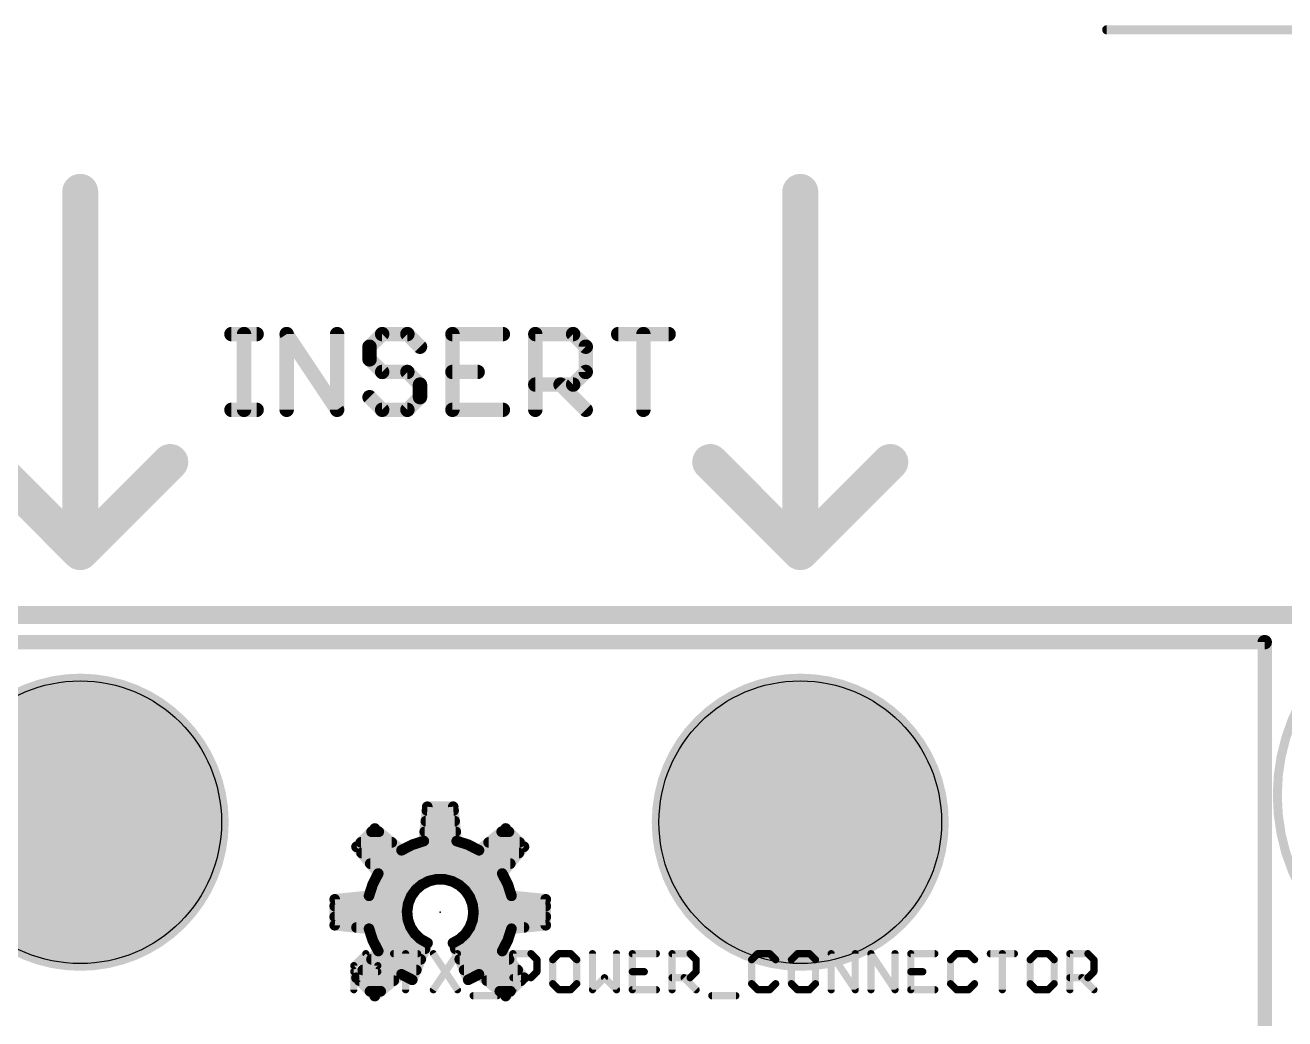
# Model space of a CAD drawing. Extents: x -38 to 69, y -24 to 44.
# Drawn here: x 11.29 to 29.06, y 27.96 to 41.97 of the extents above; entities that cross this region are included whole.
import ezdxf

# ---------------------------------------------------------------- set-up
doc = ezdxf.new("R2010")
doc.units = 0
for name, color, linetype in [('1', 12, 'CONTINUOUS'), ('16', 132, 'CONTINUOUS'), ('20', 53, 'CONTINUOUS'), ('21', 41, 'CONTINUOUS'), ('22', 40, 'CONTINUOUS'), ('24', 53, 'CONTINUOUS'), ('25', 253, 'CONTINUOUS'), ('29', 253, 'CONTINUOUS'), ('30', 253, 'CONTINUOUS'), ('39', 12, 'CONTINUOUS'), ('47', 253, 'CONTINUOUS'), ('51', 53, 'CONTINUOUS')]:
    doc.layers.add(name, color=color, linetype=linetype)

msp = doc.modelspace()

# ---------------------------------------------------------------- linework, layer by layer
at = {"layer": '1', "const_width": 0.254}
msp.add_lwpolyline([(31.75, 33.655), (2.54, 33.655)], dxfattribs=at)
at = {"layer": '16', "const_width": 0.254}
msp.add_lwpolyline([(2.54, 33.655), (31.75, 33.655)], dxfattribs=at)
at = {"layer": '20', "const_width": 0.254}
msp.add_lwpolyline([(2.54, 33.655), (31.75, 33.655)], dxfattribs=at)
at = {"layer": '20'}
for centre in [(12.065, 30.734), (22.225, 30.734)]:
    msp.add_circle(centre, 1.9939, dxfattribs=at)
at = {"layer": '21', "const_width": 0.2032}
for points in [[(5.5118, 33.274), (28.7782, 33.274)], [(28.7782, 33.274), (28.7782, 20.066)]]:
    msp.add_lwpolyline(points, dxfattribs=at)
at = {"layer": '21', "const_width": 0.1016}
for points in [[(28.829, 33.274, 1), (28.7274, 33.274)], [(28.7782, 33.2232, 1), (28.7782, 33.3248)]]:
    msp.add_lwpolyline(points, format="xyb", dxfattribs=at)
at = {"layer": '22', "const_width": 0.15}
for points in [[(16.913, 30.4689), (16.9622, 30.9528)], [(16.9568, 30.9), (17.3332, 30.9)], [(16.9622, 30.9528), (17.3278, 30.9528)], [(17.3278, 30.9528), (17.377, 30.4689)], [(16.9416, 30.75), (17.3484, 30.75)], [(15.963, 30.3875), (16.2215, 30.646)], [(16.1755, 30.6), (16.2779, 30.6)], [(16.2215, 30.646), (16.5985, 30.3386)], [(16.9263, 30.6), (17.3637, 30.6)], [(17.6915, 30.3386), (18.0685, 30.646)], [(18.0121, 30.6), (18.1145, 30.6)], [(18.0685, 30.646), (18.327, 30.3875)], [(16.2704, 30.0105), (15.963, 30.3875)], [(16.0255, 30.45), (16.4619, 30.45)], [(16.5985, 30.3386), (16.7503, 30.4168)], [(16.7503, 30.4168), (16.913, 30.4689)], [(16.854, 30.45), (17.436, 30.45)], [(17.377, 30.4689), (17.5397, 30.4168)], [(17.5397, 30.4168), (17.6915, 30.3386)], [(17.8281, 30.45), (18.2645, 30.45)], [(18.327, 30.3875), (18.0196, 30.0105)], [(16.0343, 30.3), (18.2557, 30.3)], [(16.1567, 30.15), (18.1333, 30.15)], [(16.1922, 29.8587), (16.2704, 30.0105)], [(16.265, 30), (18.025, 30)], [(18.0196, 30.0105), (18.0978, 29.8587)], [(16.1401, 29.696), (16.1922, 29.8587)], [(16.1894, 29.85), (16.8804, 29.85)], [(16.8847, 29.8536), (16.7995, 29.7806)], [(16.9848, 29.9044), (16.8847, 29.8536)], [(17.094, 29.9298), (16.9848, 29.9044)], [(17.2062, 29.9286), (17.094, 29.9298)], [(17.3149, 29.9008), (17.2062, 29.9286)], [(17.4139, 29.8479), (17.3149, 29.9008)], [(17.4099, 29.85), (18.1006, 29.85)], [(17.4974, 29.773), (17.4139, 29.8479)], [(18.0978, 29.8587), (18.1499, 29.696)], [(15.6562, 29.6468), (16.1401, 29.696)], [(15.6562, 29.2812), (15.6562, 29.6468)], [(16.1414, 29.7), (16.7418, 29.7)], [(16.7341, 29.6894), (16.6923, 29.5853)], [(16.7995, 29.7806), (16.7341, 29.6894)], [(17.5608, 29.6804), (17.4974, 29.773)], [(17.5474, 29.7), (18.1486, 29.7)], [(17.6003, 29.5754), (17.5608, 29.6804)], [(18.1499, 29.696), (18.6338, 29.6468)], [(18.6338, 29.6468), (18.6338, 29.2812)], [(15.6562, 29.55), (16.6873, 29.55)], [(16.6923, 29.5853), (16.6765, 29.4742)], [(16.6765, 29.4742), (16.6875, 29.3625)], [(17.6138, 29.464), (17.6003, 29.5754)], [(17.6009, 29.3546), (17.6138, 29.464)], [(17.6034, 29.55), (18.6338, 29.55)], [(15.6562, 29.4), (16.6838, 29.4)], [(16.1401, 29.232), (15.6562, 29.2812)], [(16.6875, 29.3625), (16.7247, 29.2567)], [(16.7247, 29.2567), (16.786, 29.1627)], [(17.5015, 29.1595), (17.5627, 29.2512)], [(17.5627, 29.2512), (17.6009, 29.3546)], [(17.6062, 29.4), (18.6338, 29.4)], [(18.6338, 29.2812), (18.1499, 29.232)], [(15.9631, 29.25), (16.729, 29.25)], [(16.1922, 29.0693), (16.1401, 29.232)], [(16.1824, 29.1), (16.8529, 29.1)], [(16.786, 29.1627), (16.8678, 29.086)], [(16.8678, 29.086), (16.9656, 29.0309)], [(17.3244, 29.0309), (17.4206, 29.0847)], [(17.4206, 29.0847), (17.5015, 29.1595)], [(17.4371, 29.1), (18.1076, 29.1)], [(17.5619, 29.25), (18.3269, 29.25)], [(18.1499, 29.232), (18.0978, 29.0693)], [(15.963, 28.5405), (16.2704, 28.9175)], [(16.2704, 28.9175), (16.1922, 29.0693)], [(16.2537, 28.95), (16.9321, 28.95)], [(16.9656, 29.0309), (16.7503, 28.5112)], [(17.5397, 28.5112), (17.3244, 29.0309)], [(17.3579, 28.95), (18.0363, 28.95)], [(18.0978, 29.0693), (18.0196, 28.9175)], [(18.0196, 28.9175), (18.327, 28.5405)], [(16.1746, 28.8), (16.8699, 28.8)], [(17.4201, 28.8), (18.1154, 28.8)], [(16.2215, 28.282), (15.963, 28.5405)], [(16.0523, 28.65), (16.8078, 28.65)], [(16.5985, 28.5894), (16.2215, 28.282)], [(16.7503, 28.5112), (16.5985, 28.5894)], [(17.4822, 28.65), (18.2377, 28.65)], [(17.6915, 28.5894), (17.5397, 28.5112)], [(18.0685, 28.282), (17.6915, 28.5894)], [(18.327, 28.5405), (18.0685, 28.282)], [(16.0035, 28.5), (16.4889, 28.5)], [(17.8011, 28.5), (18.2865, 28.5)], [(16.1535, 28.35), (16.3049, 28.35)], [(17.9851, 28.35), (18.1365, 28.35)]]:
    msp.add_lwpolyline(points, dxfattribs=at)
at = {"layer": '22', "const_width": 0.075}
for points in [[(16.9568, 30.9375, 1), (16.9568, 30.8625)], [(16.9622, 30.9903, 1), (16.9622, 30.9153)], [(16.9995, 30.949, 1), (16.9249, 30.9566)], [(17.3651, 30.9566, 1), (17.2905, 30.949)], [(17.3278, 30.9153, 1), (17.3278, 30.9903)], [(17.3332, 30.8625, 1), (17.3332, 30.9375)], [(16.9416, 30.7875, 1), (16.9416, 30.7125)], [(17.3484, 30.7125, 1), (17.3484, 30.7875)], [(16.1755, 30.6375, 1), (16.1755, 30.5625)], [(16.2452, 30.6751, 1), (16.1978, 30.6169)], [(16.248, 30.6195, 1), (16.195, 30.6725)], [(16.2779, 30.5625, 1), (16.2779, 30.6375)], [(16.9263, 30.6375, 1), (16.9263, 30.5625)], [(17.3637, 30.5625, 1), (17.3637, 30.6375)], [(18.0121, 30.6375, 1), (18.0121, 30.5625)], [(18.095, 30.6725, 1), (18.042, 30.6195)], [(18.0922, 30.6169, 1), (18.0448, 30.6751)], [(18.1145, 30.5625, 1), (18.1145, 30.6375)], [(15.9921, 30.4112, 1), (15.9339, 30.3638)], [(15.9365, 30.414, 1), (15.9895, 30.361)], [(16.0255, 30.4875, 1), (16.0255, 30.4125)], [(16.4619, 30.4125, 1), (16.4619, 30.4875)], [(16.5813, 30.3719, 1), (16.6157, 30.3053)], [(16.5748, 30.3095, 1), (16.6222, 30.3677)], [(16.7389, 30.4525, 1), (16.7618, 30.3811)], [(16.7675, 30.3835, 1), (16.7332, 30.4502)], [(16.854, 30.4875, 1), (16.854, 30.4125)], [(16.8757, 30.4727, 1), (16.9503, 30.4651)], [(16.9244, 30.4332, 1), (16.9016, 30.5046)], [(17.3884, 30.5046, 1), (17.3656, 30.4332)], [(17.3397, 30.4651, 1), (17.4143, 30.4727)], [(17.436, 30.4125, 1), (17.436, 30.4875)], [(17.5568, 30.4502, 1), (17.5225, 30.3835)], [(17.5282, 30.3811, 1), (17.5511, 30.4525)], [(17.6678, 30.3677, 1), (17.7152, 30.3095)], [(17.6743, 30.3053, 1), (17.7087, 30.3719)], [(17.8281, 30.4875, 1), (17.8281, 30.4125)], [(18.2645, 30.4125, 1), (18.2645, 30.4875)], [(18.3561, 30.3638, 1), (18.2979, 30.4112)], [(18.3005, 30.361, 1), (18.3535, 30.414)], [(16.0343, 30.3375, 1), (16.0343, 30.2625)], [(16.1567, 30.1875, 1), (16.1567, 30.1125)], [(18.1333, 30.1125, 1), (18.1333, 30.1875)], [(18.2557, 30.2625, 1), (18.2557, 30.3375)], [(16.265, 30.0375, 1), (16.265, 29.9625)], [(16.3037, 29.9933, 1), (16.2371, 30.0277)], [(16.2413, 29.9868, 1), (16.2995, 30.0342)], [(18.0529, 30.0277, 1), (17.9863, 29.9933)], [(17.9905, 30.0342, 1), (18.0487, 29.9868)], [(18.025, 29.9625, 1), (18.025, 30.0375)], [(16.1894, 29.8875, 1), (16.1894, 29.8125)], [(16.1588, 29.8758, 1), (16.2255, 29.8415)], [(16.2279, 29.8472, 1), (16.1565, 29.8701)], [(16.8677, 29.8871, 1), (16.9016, 29.8202)], [(16.9091, 29.8252, 1), (16.8603, 29.8821)], [(16.8804, 29.8125, 1), (16.8804, 29.8875)], [(16.9762, 29.9409, 1), (16.9933, 29.8678)], [(17.0017, 29.8709, 1), (16.9678, 29.9378)], [(17.0944, 29.9673, 1), (17.0936, 29.8923)], [(17.1025, 29.8933, 1), (17.0855, 29.9664)], [(17.2155, 29.9649, 1), (17.1969, 29.8923)], [(17.2058, 29.8911, 1), (17.2066, 29.9661)], [(17.3326, 29.9338, 1), (17.2972, 29.8677)], [(17.3056, 29.8644, 1), (17.3242, 29.9371)], [(17.4099, 29.8875, 1), (17.4099, 29.8125)], [(17.4389, 29.8758, 1), (17.3889, 29.82)], [(17.3962, 29.8148, 1), (17.4316, 29.881)], [(18.1335, 29.8701, 1), (18.0621, 29.8472)], [(18.0645, 29.8415, 1), (18.1312, 29.8758)], [(18.1006, 29.8125, 1), (18.1006, 29.8875)], [(15.6937, 29.6468, 1), (15.6187, 29.6468)], [(15.6524, 29.6841, 1), (15.66, 29.6095)], [(16.1044, 29.7074, 1), (16.1758, 29.6846)], [(16.1414, 29.7375, 1), (16.1414, 29.6625)], [(16.1439, 29.6587, 1), (16.1363, 29.7333)], [(16.7037, 29.7112, 1), (16.7646, 29.6675)], [(16.7689, 29.6754, 1), (16.6994, 29.7034)], [(16.7418, 29.6625, 1), (16.7418, 29.7375)], [(16.7751, 29.809, 1), (16.8239, 29.7521)], [(16.83, 29.7587, 1), (16.769, 29.8024)], [(17.5284, 29.7942, 1), (17.4665, 29.7518)], [(17.4724, 29.7451, 1), (17.5225, 29.8009)], [(17.5474, 29.7375, 1), (17.5474, 29.6625)], [(17.5959, 29.6936, 1), (17.5257, 29.6672)], [(17.5299, 29.6592, 1), (17.5918, 29.7016)], [(18.1537, 29.7333, 1), (18.1461, 29.6587)], [(18.1142, 29.6846, 1), (18.1856, 29.7074)], [(18.1486, 29.6625, 1), (18.1486, 29.7375)], [(18.6713, 29.6468, 1), (18.5963, 29.6468)], [(18.63, 29.6095, 1), (18.6376, 29.6841)], [(15.6562, 29.5875, 1), (15.6562, 29.5125)], [(16.7138, 29.4778, 1), (16.6391, 29.4705)], [(16.6393, 29.4795, 1), (16.7136, 29.4689)], [(16.6575, 29.5992, 1), (16.7271, 29.5713)], [(16.7295, 29.58, 1), (16.6552, 29.5906)], [(16.6873, 29.5125, 1), (16.6873, 29.5875)], [(17.6376, 29.5799, 1), (17.5631, 29.5709)], [(17.5653, 29.5622, 1), (17.6354, 29.5886)], [(17.6034, 29.5875, 1), (17.6034, 29.5125)], [(17.651, 29.4596, 1), (17.5766, 29.4684)], [(17.5766, 29.4595, 1), (17.651, 29.4685)], [(18.6338, 29.5125, 1), (18.6338, 29.5875)], [(15.6562, 29.4375, 1), (15.6562, 29.3625)], [(15.66, 29.3185, 1), (15.6524, 29.2439)], [(16.7228, 29.375, 1), (16.6521, 29.3501)], [(16.6501, 29.3588, 1), (16.7248, 29.3662)], [(16.6838, 29.3625, 1), (16.6838, 29.4375)], [(16.7561, 29.2771, 1), (16.6932, 29.2362)], [(17.5939, 29.2303, 1), (17.5315, 29.272)], [(17.5636, 29.359, 1), (17.6381, 29.3502)], [(17.636, 29.3416, 1), (17.5657, 29.3675)], [(17.6062, 29.4375, 1), (17.6062, 29.3625)], [(18.6376, 29.2439, 1), (18.63, 29.3185)], [(18.6338, 29.3625, 1), (18.6338, 29.4375)], [(15.6187, 29.2812, 1), (15.6937, 29.2812)], [(15.9631, 29.2875, 1), (15.9631, 29.2125)], [(16.1758, 29.2434, 1), (16.1044, 29.2206)], [(16.1363, 29.1947, 1), (16.1439, 29.2693)], [(16.1824, 29.1375, 1), (16.1824, 29.0625)], [(16.6893, 29.2442, 1), (16.76, 29.2691)], [(16.729, 29.2125, 1), (16.729, 29.2875)], [(16.8116, 29.19, 1), (16.7603, 29.1353)], [(16.7545, 29.1422, 1), (16.8174, 29.1832)], [(16.8862, 29.1186, 1), (16.8494, 29.0533)], [(16.8422, 29.0586, 1), (16.8935, 29.1133)], [(16.8529, 29.0625, 1), (16.8529, 29.1375)], [(17.3951, 29.1123, 1), (17.446, 29.0572)], [(17.4371, 29.1375, 1), (17.4371, 29.0625)], [(17.4389, 29.052, 1), (17.4022, 29.1175)], [(17.4703, 29.1804, 1), (17.5327, 29.1387)], [(17.5269, 29.132, 1), (17.476, 29.1871)], [(17.5619, 29.2875, 1), (17.5619, 29.2125)], [(17.5275, 29.2641, 1), (17.5979, 29.2382)], [(18.1076, 29.0625, 1), (18.1076, 29.1375)], [(18.1461, 29.2693, 1), (18.1537, 29.1947)], [(18.1856, 29.2206, 1), (18.1142, 29.2434)], [(18.3269, 29.2125, 1), (18.3269, 29.2875)], [(18.5963, 29.2812, 1), (18.6713, 29.2812)], [(16.2255, 29.0865, 1), (16.1588, 29.0522)], [(16.1565, 29.0579, 1), (16.2279, 29.0808)], [(16.2537, 28.9875, 1), (16.2537, 28.9125)], [(16.2371, 28.9003, 1), (16.3037, 28.9347)], [(16.2995, 28.8938, 1), (16.2413, 28.9412)], [(17.0002, 29.0165, 1), (16.931, 29.0453)], [(16.9321, 28.9125, 1), (16.9321, 28.9875)], [(16.9472, 28.9982, 1), (16.984, 29.0636)], [(17.359, 29.0453, 1), (17.2898, 29.0165)], [(17.3061, 29.0636, 1), (17.3427, 28.9982)], [(17.3579, 28.9875, 1), (17.3579, 28.9125)], [(18.0487, 28.9412, 1), (17.9905, 28.8938)], [(17.9863, 28.9347, 1), (18.0529, 28.9003)], [(18.0363, 28.9125, 1), (18.0363, 28.9875)], [(18.0621, 29.0808, 1), (18.1335, 29.0579)], [(18.1312, 29.0522, 1), (18.0645, 29.0865)], [(16.1746, 28.8375, 1), (16.1746, 28.7625)], [(16.8699, 28.7625, 1), (16.8699, 28.8375)], [(17.4201, 28.8375, 1), (17.4201, 28.7625)], [(18.1154, 28.7625, 1), (18.1154, 28.8375)], [(15.9895, 28.567, 1), (15.9365, 28.514)], [(16.0523, 28.6875, 1), (16.0523, 28.6125)], [(16.6157, 28.6227, 1), (16.5813, 28.5561)], [(16.6222, 28.5603, 1), (16.5748, 28.6185)], [(16.8078, 28.6125, 1), (16.8078, 28.6875)], [(17.4822, 28.6875, 1), (17.4822, 28.6125)], [(17.7152, 28.6185, 1), (17.6678, 28.5603)], [(17.7087, 28.5561, 1), (17.6743, 28.6227)], [(18.2377, 28.6125, 1), (18.2377, 28.6875)], [(18.3535, 28.514, 1), (18.3005, 28.567)], [(15.9339, 28.5642, 1), (15.9921, 28.5168)], [(16.0035, 28.5375, 1), (16.0035, 28.4625)], [(16.4889, 28.4625, 1), (16.4889, 28.5375)], [(16.7157, 28.5256, 1), (16.7849, 28.4968)], [(16.7331, 28.4779, 1), (16.7675, 28.5445)], [(17.5225, 28.5445, 1), (17.5569, 28.4779)], [(17.5051, 28.4968, 1), (17.5743, 28.5256)], [(17.8011, 28.5375, 1), (17.8011, 28.4625)], [(18.2865, 28.4625, 1), (18.2865, 28.5375)], [(18.2979, 28.5168, 1), (18.3561, 28.5642)], [(16.1535, 28.3875, 1), (16.1535, 28.3125)], [(16.1978, 28.3111, 1), (16.2452, 28.2529)], [(16.195, 28.2555, 1), (16.248, 28.3085)], [(16.3049, 28.3125, 1), (16.3049, 28.3875)], [(17.9851, 28.3875, 1), (17.9851, 28.3125)], [(18.042, 28.3085, 1), (18.095, 28.2555)], [(18.0448, 28.2529, 1), (18.0922, 28.3111)], [(18.1365, 28.3125, 1), (18.1365, 28.3875)]]:
    msp.add_lwpolyline(points, format="xyb", dxfattribs=at)
at = {"layer": '24'}
msp.add_point((17.145, 29.464), dxfattribs=at)
at = {"layer": '25', "const_width": 0.1016}
for points in [[(15.9258, 28.7108), (16.0953, 28.8802)], [(16.0953, 28.8802), (16.2648, 28.7108)], [(16.4871, 28.8802), (16.8261, 28.8802)], [(16.6566, 28.3718), (16.6566, 28.8802)], [(17.0484, 28.8802), (17.3874, 28.3718)], [(17.3874, 28.8802), (17.0484, 28.3718)], [(18.171, 28.3718), (18.171, 28.8802)], [(18.171, 28.8802), (18.4253, 28.8802)], [(18.4253, 28.8802), (18.51, 28.7955)], [(18.51, 28.7955), (18.51, 28.626)], [(18.8171, 28.8802), (18.7323, 28.7955)], [(18.7323, 28.7955), (18.7323, 28.4565)], [(18.9866, 28.8802), (18.8171, 28.8802)], [(19.0713, 28.7955), (18.9866, 28.8802)], [(19.0713, 28.4565), (19.0713, 28.7955)], [(19.2937, 28.8802), (19.2937, 28.3718)], [(19.6326, 28.3718), (19.6326, 28.8802)], [(20.1939, 28.8802), (19.855, 28.8802)], [(19.855, 28.8802), (19.855, 28.3718)], [(20.4163, 28.3718), (20.4163, 28.8802)], [(20.4163, 28.8802), (20.6705, 28.8802)], [(20.6705, 28.8802), (20.7552, 28.7955)], [(20.7552, 28.7955), (20.7552, 28.626)], [(21.6236, 28.8802), (21.5389, 28.7955)], [(21.5389, 28.7955), (21.5389, 28.4565)], [(21.7931, 28.8802), (21.6236, 28.8802)], [(21.8779, 28.7955), (21.7931, 28.8802)], [(22.1849, 28.8802), (22.1002, 28.7955)], [(22.1002, 28.7955), (22.1002, 28.4565)], [(22.3544, 28.8802), (22.1849, 28.8802)], [(22.4392, 28.7955), (22.3544, 28.8802)], [(22.4392, 28.4565), (22.4392, 28.7955)], [(22.6615, 28.3718), (22.6615, 28.8802)], [(22.6615, 28.8802), (23.0005, 28.3718)], [(23.0005, 28.3718), (23.0005, 28.8802)], [(23.2228, 28.3718), (23.2228, 28.8802)], [(23.2228, 28.8802), (23.5618, 28.3718)], [(23.5618, 28.3718), (23.5618, 28.8802)], [(24.1231, 28.8802), (23.7841, 28.8802)], [(23.7841, 28.8802), (23.7841, 28.3718)], [(24.4302, 28.8802), (24.3454, 28.7955)], [(24.3454, 28.7955), (24.3454, 28.4565)], [(24.5997, 28.8802), (24.4302, 28.8802)], [(24.6844, 28.7955), (24.5997, 28.8802)], [(24.9068, 28.8802), (25.2457, 28.8802)], [(25.0762, 28.3718), (25.0762, 28.8802)], [(25.5528, 28.8802), (25.4681, 28.7955)], [(25.4681, 28.7955), (25.4681, 28.4565)], [(25.7223, 28.8802), (25.5528, 28.8802)], [(25.807, 28.7955), (25.7223, 28.8802)], [(25.807, 28.4565), (25.807, 28.7955)], [(26.0294, 28.3718), (26.0294, 28.8802)], [(26.0294, 28.8802), (26.2836, 28.8802)], [(26.2836, 28.8802), (26.3683, 28.7955)], [(26.3683, 28.7955), (26.3683, 28.626)], [(15.9258, 28.3718), (15.9258, 28.7108)], [(15.9258, 28.626), (16.2648, 28.626)], [(16.2648, 28.7108), (16.2648, 28.3718)], [(18.51, 28.626), (18.4253, 28.5413)], [(19.855, 28.626), (20.0244, 28.626)], [(20.7552, 28.626), (20.6705, 28.5413)], [(23.7841, 28.626), (23.9536, 28.626)], [(26.3683, 28.626), (26.2836, 28.5413)], [(18.4253, 28.5413), (18.171, 28.5413)], [(18.7323, 28.4565), (18.8171, 28.3718)], [(18.9866, 28.3718), (19.0713, 28.4565)], [(19.2937, 28.3718), (19.4631, 28.5413)], [(19.4631, 28.5413), (19.6326, 28.3718)], [(20.6705, 28.5413), (20.4163, 28.5413)], [(20.5858, 28.5413), (20.7552, 28.3718)], [(21.5389, 28.4565), (21.6236, 28.3718)], [(21.7931, 28.3718), (21.8779, 28.4565)], [(22.1002, 28.4565), (22.1849, 28.3718)], [(22.3544, 28.3718), (22.4392, 28.4565)], [(24.3454, 28.4565), (24.4302, 28.3718)], [(24.5997, 28.3718), (24.6844, 28.4565)], [(25.4681, 28.4565), (25.5528, 28.3718)], [(25.7223, 28.3718), (25.807, 28.4565)], [(26.2836, 28.5413), (26.0294, 28.5413)], [(26.1988, 28.5413), (26.3683, 28.3718)], [(17.6097, 28.2871), (17.9487, 28.2871)], [(18.8171, 28.3718), (18.9866, 28.3718)], [(19.855, 28.3718), (20.1939, 28.3718)], [(20.9776, 28.2871), (21.3165, 28.2871)], [(21.6236, 28.3718), (21.7931, 28.3718)], [(22.1849, 28.3718), (22.3544, 28.3718)], [(23.7841, 28.3718), (24.1231, 28.3718)], [(24.4302, 28.3718), (24.5997, 28.3718)], [(25.5528, 28.3718), (25.7223, 28.3718)]]:
    msp.add_lwpolyline(points, dxfattribs=at)
at = {"layer": '25', "const_width": 0.0508}
for points in [[(16.1132, 28.8982, 1), (16.0773, 28.8623)], [(16.1132, 28.8623, 1), (16.0773, 28.8982)], [(16.4871, 28.9056, 1), (16.4871, 28.8548)], [(16.682, 28.8802, 1), (16.6312, 28.8802)], [(16.8261, 28.8548, 1), (16.8261, 28.9056)], [(17.0696, 28.8943, 1), (17.0273, 28.8661)], [(17.4085, 28.8661, 1), (17.3662, 28.8943)], [(18.1964, 28.8802, 1), (18.1456, 28.8802)], [(18.171, 28.9056, 1), (18.171, 28.8548)], [(18.4432, 28.8982, 1), (18.4073, 28.8623)], [(18.4253, 28.8548, 1), (18.4253, 28.9056)], [(18.5354, 28.7955, 1), (18.4846, 28.7955)], [(18.492, 28.7775, 1), (18.528, 28.8135)], [(18.7577, 28.7955, 1), (18.7069, 28.7955)], [(18.7144, 28.8135, 1), (18.7503, 28.7775)], [(18.8171, 28.9056, 1), (18.8171, 28.8548)], [(18.835, 28.8623, 1), (18.7991, 28.8982)], [(19.0045, 28.8982, 1), (18.9686, 28.8623)], [(18.9866, 28.8548, 1), (18.9866, 28.9056)], [(19.0967, 28.7955, 1), (19.0459, 28.7955)], [(19.0533, 28.7775, 1), (19.0893, 28.8135)], [(19.3191, 28.8802, 1), (19.2683, 28.8802)], [(19.658, 28.8802, 1), (19.6072, 28.8802)], [(19.855, 28.9056, 1), (19.855, 28.8548)], [(19.8804, 28.8802, 1), (19.8296, 28.8802)], [(20.1939, 28.8548, 1), (20.1939, 28.9056)], [(20.4417, 28.8802, 1), (20.3909, 28.8802)], [(20.4163, 28.9056, 1), (20.4163, 28.8548)], [(20.6885, 28.8982, 1), (20.6525, 28.8623)], [(20.6705, 28.8548, 1), (20.6705, 28.9056)], [(20.7806, 28.7955, 1), (20.7298, 28.7955)], [(20.7373, 28.7775, 1), (20.7732, 28.8135)], [(21.5209, 28.8135, 1), (21.5569, 28.7775)], [(21.5643, 28.7955, 1), (21.5135, 28.7955)], [(21.6236, 28.9056, 1), (21.6236, 28.8548)], [(21.6416, 28.8623, 1), (21.6057, 28.8982)], [(21.8111, 28.8982, 1), (21.7751, 28.8623)], [(21.7931, 28.8548, 1), (21.7931, 28.9056)], [(21.8599, 28.7775, 1), (21.8958, 28.8135)], [(22.0822, 28.8135, 1), (22.1182, 28.7775)], [(22.1256, 28.7955, 1), (22.0748, 28.7955)], [(22.1849, 28.9056, 1), (22.1849, 28.8548)], [(22.2029, 28.8623, 1), (22.167, 28.8982)], [(22.3724, 28.8982, 1), (22.3365, 28.8623)], [(22.3544, 28.8548, 1), (22.3544, 28.9056)], [(22.4646, 28.7955, 1), (22.4138, 28.7955)], [(22.4212, 28.7775, 1), (22.4571, 28.8135)], [(22.6869, 28.8802, 1), (22.6361, 28.8802)], [(22.6826, 28.8943, 1), (22.6404, 28.8661)], [(23.0259, 28.8802, 1), (22.9751, 28.8802)], [(23.2482, 28.8802, 1), (23.1974, 28.8802)], [(23.244, 28.8943, 1), (23.2017, 28.8661)], [(23.5872, 28.8802, 1), (23.5364, 28.8802)], [(23.7841, 28.9056, 1), (23.7841, 28.8548)], [(23.8095, 28.8802, 1), (23.7587, 28.8802)], [(24.1231, 28.8548, 1), (24.1231, 28.9056)], [(24.3708, 28.7955, 1), (24.32, 28.7955)], [(24.3275, 28.8135, 1), (24.3634, 28.7775)], [(24.4302, 28.9056, 1), (24.4302, 28.8548)], [(24.4481, 28.8623, 1), (24.4122, 28.8982)], [(24.6176, 28.8982, 1), (24.5817, 28.8623)], [(24.5997, 28.8548, 1), (24.5997, 28.9056)], [(24.6664, 28.7775, 1), (24.7024, 28.8135)], [(24.9068, 28.9056, 1), (24.9068, 28.8548)], [(25.1016, 28.8802, 1), (25.0508, 28.8802)], [(25.2457, 28.8548, 1), (25.2457, 28.9056)], [(25.4501, 28.8135, 1), (25.486, 28.7775)], [(25.4935, 28.7955, 1), (25.4427, 28.7955)], [(25.5528, 28.9056, 1), (25.5528, 28.8548)], [(25.5708, 28.8623, 1), (25.5348, 28.8982)], [(25.7402, 28.8982, 1), (25.7043, 28.8623)], [(25.7223, 28.8548, 1), (25.7223, 28.9056)], [(25.8324, 28.7955, 1), (25.7816, 28.7955)], [(25.7891, 28.7775, 1), (25.825, 28.8135)], [(26.0548, 28.8802, 1), (26.004, 28.8802)], [(26.0294, 28.9056, 1), (26.0294, 28.8548)], [(26.3015, 28.8982, 1), (26.2656, 28.8623)], [(26.2836, 28.8548, 1), (26.2836, 28.9056)], [(26.3937, 28.7955, 1), (26.3429, 28.7955)], [(26.3504, 28.7775, 1), (26.3863, 28.8135)], [(15.9512, 28.7108, 1), (15.9004, 28.7108)], [(15.9078, 28.7287, 1), (15.9438, 28.6928)], [(15.9258, 28.6514, 1), (15.9258, 28.6006)], [(16.2902, 28.7108, 1), (16.2394, 28.7108)], [(16.2468, 28.6928, 1), (16.2827, 28.7287)], [(16.2648, 28.6006, 1), (16.2648, 28.6514)], [(18.4846, 28.626, 1), (18.5354, 28.626)], [(18.528, 28.6081, 1), (18.492, 28.644)], [(19.855, 28.6514, 1), (19.855, 28.6006)], [(20.0244, 28.6006, 1), (20.0244, 28.6514)], [(20.7298, 28.626, 1), (20.7806, 28.626)], [(20.7732, 28.6081, 1), (20.7373, 28.644)], [(23.7841, 28.6514, 1), (23.7841, 28.6006)], [(23.9536, 28.6006, 1), (23.9536, 28.6514)], [(26.3429, 28.626, 1), (26.3937, 28.626)], [(26.3863, 28.6081, 1), (26.3504, 28.644)], [(18.171, 28.5667, 1), (18.171, 28.5159)], [(18.4073, 28.5592, 1), (18.4432, 28.5233)], [(18.4253, 28.5159, 1), (18.4253, 28.5667)], [(18.7069, 28.4565, 1), (18.7577, 28.4565)], [(18.7503, 28.4745, 1), (18.7144, 28.4386)], [(19.0459, 28.4565, 1), (19.0967, 28.4565)], [(19.0893, 28.4386, 1), (19.0533, 28.4745)], [(19.4811, 28.5592, 1), (19.4452, 28.5233)], [(19.4811, 28.5233, 1), (19.4452, 28.5592)], [(20.4163, 28.5667, 1), (20.4163, 28.5159)], [(20.6037, 28.5592, 1), (20.5678, 28.5233)], [(20.6525, 28.5592, 1), (20.6885, 28.5233)], [(20.6705, 28.5159, 1), (20.6705, 28.5667)], [(21.5569, 28.4745, 1), (21.5209, 28.4386)], [(21.5135, 28.4565, 1), (21.5643, 28.4565)], [(21.8958, 28.4386, 1), (21.8599, 28.4745)], [(22.1182, 28.4745, 1), (22.0822, 28.4386)], [(22.0748, 28.4565, 1), (22.1256, 28.4565)], [(22.4138, 28.4565, 1), (22.4646, 28.4565)], [(22.4571, 28.4386, 1), (22.4212, 28.4745)], [(24.32, 28.4565, 1), (24.3708, 28.4565)], [(24.3634, 28.4745, 1), (24.3275, 28.4386)], [(24.7024, 28.4386, 1), (24.6664, 28.4745)], [(25.486, 28.4745, 1), (25.4501, 28.4386)], [(25.4427, 28.4565, 1), (25.4935, 28.4565)], [(25.7816, 28.4565, 1), (25.8324, 28.4565)], [(25.825, 28.4386, 1), (25.7891, 28.4745)], [(26.0294, 28.5667, 1), (26.0294, 28.5159)], [(26.2168, 28.5592, 1), (26.1809, 28.5233)], [(26.2656, 28.5592, 1), (26.3015, 28.5233)], [(26.2836, 28.5159, 1), (26.2836, 28.5667)], [(15.9004, 28.3718, 1), (15.9512, 28.3718)], [(16.2394, 28.3718, 1), (16.2902, 28.3718)], [(16.6312, 28.3718, 1), (16.682, 28.3718)], [(17.0273, 28.3859, 1), (17.0696, 28.3577)], [(17.3662, 28.3577, 1), (17.4085, 28.3859)], [(17.6097, 28.3125, 1), (17.6097, 28.2617)], [(17.9487, 28.2617, 1), (17.9487, 28.3125)], [(18.1456, 28.3718, 1), (18.1964, 28.3718)], [(18.8171, 28.3972, 1), (18.8171, 28.3464)], [(18.7991, 28.3538, 1), (18.835, 28.3898)], [(18.9686, 28.3898, 1), (19.0045, 28.3538)], [(18.9866, 28.3464, 1), (18.9866, 28.3972)], [(19.2757, 28.3898, 1), (19.3116, 28.3538)], [(19.2683, 28.3718, 1), (19.3191, 28.3718)], [(19.6072, 28.3718, 1), (19.658, 28.3718)], [(19.6147, 28.3538, 1), (19.6506, 28.3898)], [(19.855, 28.3972, 1), (19.855, 28.3464)], [(19.8296, 28.3718, 1), (19.8804, 28.3718)], [(20.1939, 28.3464, 1), (20.1939, 28.3972)], [(20.3909, 28.3718, 1), (20.4417, 28.3718)], [(20.7373, 28.3538, 1), (20.7732, 28.3898)], [(20.9776, 28.3125, 1), (20.9776, 28.2617)], [(21.3165, 28.2617, 1), (21.3165, 28.3125)], [(21.6236, 28.3972, 1), (21.6236, 28.3464)], [(21.6057, 28.3538, 1), (21.6416, 28.3898)], [(21.7751, 28.3898, 1), (21.8111, 28.3538)], [(21.7931, 28.3464, 1), (21.7931, 28.3972)], [(22.1849, 28.3972, 1), (22.1849, 28.3464)], [(22.167, 28.3538, 1), (22.2029, 28.3898)], [(22.3365, 28.3898, 1), (22.3724, 28.3538)], [(22.3544, 28.3464, 1), (22.3544, 28.3972)], [(22.6361, 28.3718, 1), (22.6869, 28.3718)], [(22.9751, 28.3718, 1), (23.0259, 28.3718)], [(22.9793, 28.3577, 1), (23.0216, 28.3859)], [(23.1974, 28.3718, 1), (23.2482, 28.3718)], [(23.5364, 28.3718, 1), (23.5872, 28.3718)], [(23.5406, 28.3577, 1), (23.5829, 28.3859)], [(23.7841, 28.3972, 1), (23.7841, 28.3464)], [(23.7587, 28.3718, 1), (23.8095, 28.3718)], [(24.1231, 28.3464, 1), (24.1231, 28.3972)], [(24.4302, 28.3972, 1), (24.4302, 28.3464)], [(24.4122, 28.3538, 1), (24.4481, 28.3898)], [(24.5817, 28.3898, 1), (24.6176, 28.3538)], [(24.5997, 28.3464, 1), (24.5997, 28.3972)], [(25.0508, 28.3718, 1), (25.1016, 28.3718)], [(25.5528, 28.3972, 1), (25.5528, 28.3464)], [(25.5348, 28.3538, 1), (25.5708, 28.3898)], [(25.7043, 28.3898, 1), (25.7402, 28.3538)], [(25.7223, 28.3464, 1), (25.7223, 28.3972)], [(26.004, 28.3718, 1), (26.0548, 28.3718)], [(26.3504, 28.3538, 1), (26.3863, 28.3898)]]:
    msp.add_lwpolyline(points, format="xyb", dxfattribs=at)
at = {"layer": '29', "const_width": 2.0955}
for points in [[(12.065, 29.6863, 1), (12.065, 31.7818, 1), (12.065, 29.6863)], [(22.225, 29.6863, 1), (22.225, 31.7818, 1), (22.225, 29.6863)]]:
    msp.add_lwpolyline(points, format="xyb", dxfattribs=at)
at = {"layer": '30', "const_width": 2.0955}
for points in [[(12.065, 29.6863, 1), (12.065, 31.7818, 1), (12.065, 29.6863)], [(22.225, 29.6863, 1), (22.225, 31.7818, 1), (22.225, 29.6863)]]:
    msp.add_lwpolyline(points, format="xyb", dxfattribs=at)
at = {"layer": '39', "const_width": 0.127}
msp.add_lwpolyline([(31.75, 28.321, 1), (31.75, 33.909, 1), (31.75, 28.321)], format="xyb", dxfattribs=at)
at = {"layer": '47', "const_width": 0.13}
msp.add_lwpolyline([(31.685, 41.91), (26.55, 41.91)], dxfattribs=at)
at = {"layer": '47', "const_width": 0.065}
msp.add_lwpolyline([(26.55, 41.9425, 1), (26.55, 41.8775)], format="xyb", dxfattribs=at)
at = {"layer": '51'}
for points, const_width in [([(12.065, 39.624), (12.065, 34.544)], 0.508), ([(22.225, 39.624), (22.225, 34.544)], 0.508), ([(14.1986, 37.6183), (14.5545, 37.6183)], 0.2032), ([(14.3765, 36.5506), (14.3765, 37.6183)], 0.2032), ([(14.9782, 36.5506), (14.9782, 37.6183)], 0.2032), ([(14.9782, 37.6183), (15.69, 36.5506)], 0.2032), ([(15.69, 36.5506), (15.69, 37.6183)], 0.2032), ([(16.3255, 37.6183), (16.1476, 37.4404)], 0.2032), ([(16.6815, 37.6183), (16.3255, 37.6183)], 0.2032), ([(16.8594, 37.4404), (16.6815, 37.6183)], 0.2032), ([(18.0288, 37.6183), (17.317, 37.6183)], 0.2032), ([(17.317, 37.6183), (17.317, 36.5506)], 0.2032), ([(18.4864, 36.5506), (18.4864, 37.6183)], 0.2032), ([(18.4864, 37.6183), (19.0202, 37.6183)], 0.2032), ([(19.0202, 37.6183), (19.1982, 37.4404)], 0.2032), ([(19.6558, 37.6183), (20.3676, 37.6183)], 0.2032), ([(20.0117, 36.5506), (20.0117, 37.6183)], 0.2032), ([(16.1476, 37.4404), (16.1476, 37.2624)], 0.2032), ([(19.1982, 37.4404), (19.1982, 37.0845)], 0.2032), ([(16.1476, 37.2624), (16.3255, 37.0845)], 0.2032), ([(16.3255, 37.0845), (16.6815, 37.0845)], 0.2032), ([(16.6815, 37.0845), (16.8594, 36.9065)], 0.2032), ([(17.317, 37.0845), (17.6729, 37.0845)], 0.2032), ([(19.1982, 37.0845), (19.0202, 36.9065)], 0.2032), ([(16.8594, 36.9065), (16.8594, 36.7285)], 0.2032), ([(19.0202, 36.9065), (18.4864, 36.9065)], 0.2032), ([(18.8423, 36.9065), (19.1982, 36.5506)], 0.2032), ([(16.3255, 36.5506), (16.1476, 36.7285)], 0.2032), ([(16.8594, 36.7285), (16.6815, 36.5506)], 0.2032), ([(14.1986, 36.5506), (14.5545, 36.5506)], 0.2032), ([(16.6815, 36.5506), (16.3255, 36.5506)], 0.2032), ([(17.317, 36.5506), (18.0288, 36.5506)], 0.2032), ([(12.065, 34.544), (10.795, 35.814)], 0.508), ([(12.065, 34.544), (13.335, 35.814)], 0.508), ([(22.225, 34.544), (20.955, 35.814)], 0.508), ([(22.225, 34.544), (23.495, 35.814)], 0.508)]:
    msp.add_lwpolyline(points, dxfattribs=dict(at, const_width=const_width))
for points, const_width in [([(12.192, 39.624, 1), (11.938, 39.624)], 0.254), ([(22.352, 39.624, 1), (22.098, 39.624)], 0.254), ([(14.1986, 37.6691, 1), (14.1986, 37.5675)], 0.1016), ([(14.4274, 37.6183, 1), (14.3257, 37.6183)], 0.1016), ([(14.5545, 37.5675, 1), (14.5545, 37.6691)], 0.1016), ([(15.029, 37.6183, 1), (14.9274, 37.6183)], 0.1016), ([(15.0205, 37.6465, 1), (14.9359, 37.5901)], 0.1016), ([(15.7408, 37.6183, 1), (15.6392, 37.6183)], 0.1016), ([(16.3255, 37.6691, 1), (16.3255, 37.5675)], 0.1016), ([(16.3615, 37.5824, 1), (16.2896, 37.6542)], 0.1016), ([(16.7174, 37.6542, 1), (16.6455, 37.5824)], 0.1016), ([(16.6815, 37.5675, 1), (16.6815, 37.6691)], 0.1016), ([(17.317, 37.6691, 1), (17.317, 37.5675)], 0.1016), ([(17.3678, 37.6183, 1), (17.2662, 37.6183)], 0.1016), ([(18.0288, 37.5675, 1), (18.0288, 37.6691)], 0.1016), ([(18.5372, 37.6183, 1), (18.4356, 37.6183)], 0.1016), ([(18.4864, 37.6691, 1), (18.4864, 37.5675)], 0.1016), ([(19.0562, 37.6542, 1), (18.9843, 37.5824)], 0.1016), ([(19.0202, 37.5675, 1), (19.0202, 37.6691)], 0.1016), ([(19.6558, 37.6691, 1), (19.6558, 37.5675)], 0.1016), ([(20.0625, 37.6183, 1), (19.9609, 37.6183)], 0.1016), ([(20.3676, 37.5675, 1), (20.3676, 37.6691)], 0.1016), ([(16.1984, 37.4404, 1), (16.0968, 37.4404)], 0.1016), ([(16.1117, 37.4763, 1), (16.1835, 37.4044)], 0.1016), ([(16.8235, 37.4044, 1), (16.8953, 37.4763)], 0.1016), ([(19.249, 37.4404, 1), (19.1474, 37.4404)], 0.1016), ([(19.1623, 37.4044, 1), (19.2341, 37.4763)], 0.1016), ([(16.1835, 37.2983, 1), (16.1117, 37.2265)], 0.1016), ([(16.0968, 37.2624, 1), (16.1984, 37.2624)], 0.1016), ([(16.3255, 37.1353, 1), (16.3255, 37.0337)], 0.1016), ([(16.2896, 37.0485, 1), (16.3615, 37.1204)], 0.1016), ([(16.7174, 37.1204, 1), (16.6455, 37.0485)], 0.1016), ([(16.6815, 37.0337, 1), (16.6815, 37.1353)], 0.1016), ([(17.317, 37.1353, 1), (17.317, 37.0337)], 0.1016), ([(17.6729, 37.0337, 1), (17.6729, 37.1353)], 0.1016), ([(19.2341, 37.0485, 1), (19.1623, 37.1204)], 0.1016), ([(16.9102, 36.9065, 1), (16.8086, 36.9065)], 0.1016), ([(16.8235, 36.8706, 1), (16.8953, 36.9424)], 0.1016), ([(18.4864, 36.9573, 1), (18.4864, 36.8557)], 0.1016), ([(18.8782, 36.9424, 1), (18.8064, 36.8706)], 0.1016), ([(18.9843, 36.9424, 1), (19.0562, 36.8706)], 0.1016), ([(19.0202, 36.8557, 1), (19.0202, 36.9573)], 0.1016), ([(19.1474, 37.0845, 1), (19.249, 37.0845)], 0.1016), ([(16.1835, 36.7645, 1), (16.1117, 36.6926)], 0.1016), ([(16.8953, 36.6926, 1), (16.8235, 36.7645)], 0.1016), ([(14.1986, 36.6014, 1), (14.1986, 36.4998)], 0.1016), ([(14.5545, 36.4998, 1), (14.5545, 36.6014)], 0.1016), ([(15.6477, 36.5224, 1), (15.7323, 36.5788)], 0.1016), ([(16.3255, 36.6014, 1), (16.3255, 36.4998)], 0.1016), ([(16.2896, 36.5147, 1), (16.3615, 36.5865)], 0.1016), ([(16.6455, 36.5865, 1), (16.7174, 36.5147)], 0.1016), ([(16.6815, 36.4998, 1), (16.6815, 36.6014)], 0.1016), ([(16.8086, 36.7285, 1), (16.9102, 36.7285)], 0.1016), ([(17.317, 36.6014, 1), (17.317, 36.4998)], 0.1016), ([(18.0288, 36.4998, 1), (18.0288, 36.6014)], 0.1016), ([(19.1623, 36.5147, 1), (19.2341, 36.5865)], 0.1016), ([(14.3257, 36.5506, 1), (14.4274, 36.5506)], 0.1016), ([(14.9274, 36.5506, 1), (15.029, 36.5506)], 0.1016), ([(15.6392, 36.5506, 1), (15.7408, 36.5506)], 0.1016), ([(17.2662, 36.5506, 1), (17.3678, 36.5506)], 0.1016), ([(18.4356, 36.5506, 1), (18.5372, 36.5506)], 0.1016), ([(19.9609, 36.5506, 1), (20.0625, 36.5506)], 0.1016), ([(13.4248, 35.7242, 1), (13.2452, 35.9038)], 0.254), ([(21.0448, 35.9038, 1), (20.8652, 35.7242)], 0.254), ([(23.5848, 35.7242, 1), (23.4052, 35.9038)], 0.254), ([(11.9752, 34.6338, 1), (12.1548, 34.4542)], 0.254), ([(11.938, 34.544, 1), (12.192, 34.544)], 0.254), ([(11.9752, 34.4542, 1), (12.1548, 34.6338)], 0.254), ([(22.1352, 34.6338, 1), (22.3148, 34.4542)], 0.254), ([(22.098, 34.544, 1), (22.352, 34.544)], 0.254), ([(22.1352, 34.4542, 1), (22.3148, 34.6338)], 0.254)]:
    msp.add_lwpolyline(points, format="xyb", dxfattribs=dict(at, const_width=const_width))

doc.saveas('drawing.dxf')
